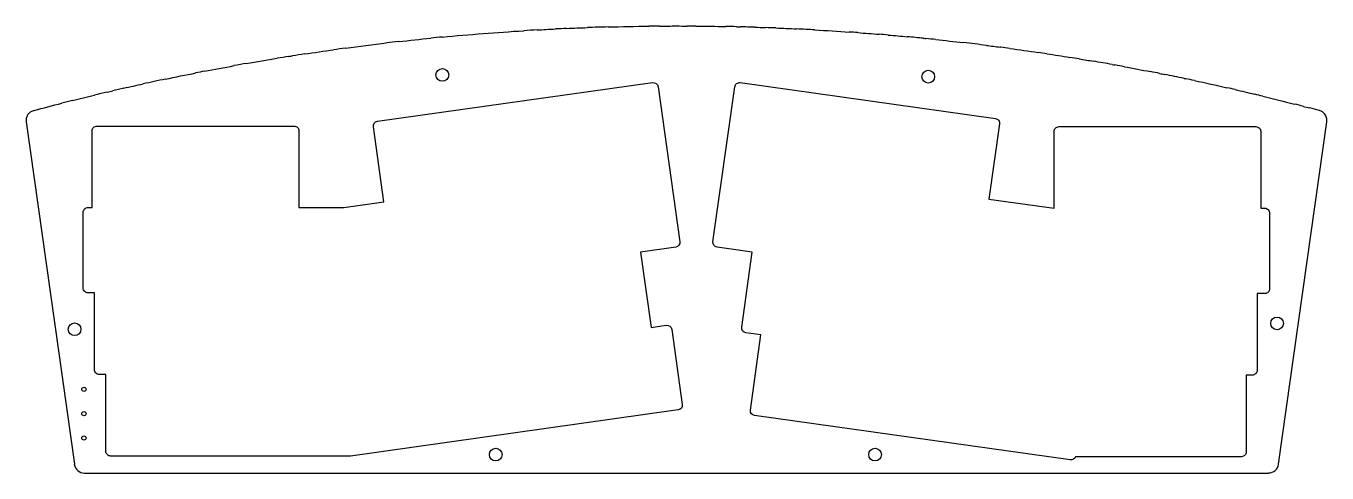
# Model space of a CAD drawing. Extents: x -294 to 13, y 1 to 106.
import ezdxf

# ---------------------------------------------------------------- set-up
doc = ezdxf.new("R2010")
doc.units = 0
doc.header["$MEASUREMENT"] = 0
doc.layers.get('0').update_dxf_attribs({"linetype": 'CONTINUOUS'})

msp = doc.modelspace()

# ---------------------------------------------------------------- linework, layer by layer
for p, q in [((-293.61, 83.43), (-282.25, 2.59)), ((1.66, 2.59), (13.02, 83.43)), ((-279.9, 0.54), (-0.69, 0.54))]:
    msp.add_line(p, q)
for points in [[(-210.79, 83.53), (-145.93, 92.64, -0.414204), (-144.65, 91.68), (-139.51, 55.11, -0.414197), (-140.48, 53.83), (-148.78, 52.66), (-146.28, 34.88), (-142.69, 35.39, -0.414199), (-141.41, 34.42), (-138.92, 16.72, -0.414136), (-139.89, 15.43), (-217.14, 4.55, -0.034999), (-217.3, 4.54), (-273.69, 4.54, -0.414214), (-274.82, 5.68), (-274.82, 23.78), (-276.35, 23.78, -0.414214), (-277.49, 24.92), (-277.49, 43.02), (-279.02, 43.02, -0.414214), (-280.16, 44.16), (-280.16, 62.04, -0.414214), (-279.02, 63.17), (-278.06, 63.17), (-278.06, 81.27, -0.414214), (-276.92, 82.41), (-230.47, 82.41, -0.414214), (-229.33, 81.27), (-229.33, 63.17), (-218.74, 63.17), (-209.27, 64.5), (-211.76, 82.24, -0.414199)], [(-47.45, 3.65), (-121.88, 14.09, -0.414071), (-122.85, 15.38), (-120.37, 33.13), (-123.94, 33.63, -0.414205), (-124.91, 34.92), (-122.42, 52.66), (-130.72, 53.83, -0.414161), (-131.69, 55.11), (-126.55, 91.68, -0.414224), (-125.27, 92.64), (-65.12, 84.19, -0.41423), (-64.15, 82.91), (-66.65, 65.17), (-51.27, 63.01), (-51.27, 81.12, -0.414214), (-50.13, 82.26), (-3.68, 82.26, -0.414214), (-2.55, 81.12), (-2.55, 63.02), (-1.59, 63.02, -0.414214), (-0.45, 61.88), (-0.45, 44.01, -0.414214), (-1.59, 42.87), (-3.4, 42.87), (-3.4, 24.77, -0.414214), (-4.54, 23.63), (-5.97, 23.63), (-5.97, 5.53, -0.414214), (-7.11, 4.39), (-46.22, 4.39, -0.355001)]]:
    msp.add_lwpolyline(points, format="xyb", close=True)
for centre, radius in [((-195.49, 94.47), 1.5), ((-80.95, 94.05), 1.5), ((1.3, 35.83), 1.5), ((-282.19, 34.46), 1.5), ((-280, 20.29), 0.5), ((-280, 14.54), 0.5), ((-280, 8.79), 0.5), ((-182.91, 4.9), 1.5), ((-93.48, 4.9), 1.5)]:
    msp.add_circle(centre, radius)
for centre, radius, start, end in [((-279.9, 2.92), 2.38, 188, 270), ((-0.69, 2.92), 2.37, 270, 352)]:
    msp.add_arc(centre, radius, start, end)
for points in [[(-195.49, 103.4), (-189.08, 104.01), (-182.67, 104.51), (-176.25, 104.9)], [(-173.17, 105.08), (-174.19, 105.03), (-175.22, 104.97), (-176.25, 104.9)], [(-173.17, 105.08), (-171.72, 105.16), (-170.26, 105.24), (-168.81, 105.31)], [(-166.22, 105.43), (-167.08, 105.39), (-167.95, 105.35), (-168.81, 105.31)], [(-166.22, 105.43), (-164.57, 105.51), (-162.92, 105.57), (-161.27, 105.63)], [(-156.43, 105.78), (-158.04, 105.74), (-159.66, 105.69), (-161.27, 105.63)], [(-156.43, 105.78), (-153.22, 105.87), (-150, 105.94), (-146.78, 105.97)], [(-144.26, 105.99), (-145.1, 105.99), (-145.94, 105.98), (-146.78, 105.97)], [(-144.26, 105.99), (-142.94, 106), (-141.61, 106.01), (-140.29, 106.01)], [(-140.29, 106.01), (-139.45, 106.01), (-138.6, 106), (-137.76, 106)], [(-135.73, 105.99), (-136.4, 105.99), (-137.08, 106), (-137.76, 106)], [(-135.73, 105.99), (-133.36, 105.97), (-130.98, 105.94), (-128.62, 105.89)], [(-126.15, 105.84), (-126.97, 105.86), (-127.79, 105.87), (-128.62, 105.89)], [(-126.15, 105.84), (-125.85, 105.83), (-125.55, 105.82), (-125.24, 105.81)], [(-121.79, 105.71), (-122.94, 105.75), (-124.09, 105.78), (-125.24, 105.81)], [(-121.79, 105.71), (-120.96, 105.69), (-120.13, 105.66), (-119.29, 105.63)], [(-116.86, 105.54), (-117.67, 105.57), (-118.48, 105.6), (-119.29, 105.63)], [(-116.86, 105.54), (-115.23, 105.47), (-113.59, 105.4), (-111.96, 105.32)], [(-107.68, 105.1), (-109.1, 105.18), (-110.53, 105.25), (-111.96, 105.32)], [(-107.68, 105.1), (-104.96, 104.95), (-102.25, 104.78), (-99.55, 104.59)], [(-97.55, 104.44), (-98.22, 104.49), (-98.88, 104.54), (-99.55, 104.59)], [(-97.55, 104.44), (-95.88, 104.32), (-94.21, 104.19), (-92.54, 104.06)], [(-218.31, 100.79), (-215.1, 101.22), (-211.89, 101.62), (-208.67, 102)], [(-205.78, 102.33), (-206.74, 102.23), (-207.7, 102.11), (-208.67, 102)], [(-205.78, 102.33), (-203.26, 102.62), (-200.74, 102.88), (-198.21, 103.14)], [(-195.49, 103.4), (-196.39, 103.31), (-197.3, 103.23), (-198.21, 103.14)], [(-90.36, 103.87), (-91.09, 103.94), (-91.81, 104), (-92.54, 104.06)], [(-90.36, 103.87), (-88.86, 103.75), (-87.37, 103.61), (-85.87, 103.47)], [(-82.06, 103.1), (-83.33, 103.23), (-84.6, 103.35), (-85.87, 103.47)], [(-82.06, 103.1), (-81.87, 103.09), (-81.67, 103.07), (-81.48, 103.05)], [(-79.16, 102.81), (-79.93, 102.89), (-80.71, 102.97), (-81.48, 103.05)], [(-79.16, 102.81), (-77, 102.58), (-74.84, 102.34), (-72.69, 102.09)], [(-67.21, 101.43), (-69.03, 101.66), (-70.86, 101.88), (-72.69, 102.09)], [(-67.21, 101.43), (-66.13, 101.29), (-65.06, 101.15), (-63.98, 101.01)], [(-241.67, 97.17), (-239.25, 97.59), (-236.83, 98), (-234.41, 98.39)], [(-231.67, 98.83), (-232.59, 98.69), (-233.5, 98.54), (-234.41, 98.39)], [(-231.67, 98.83), (-231.38, 98.88), (-231.08, 98.93), (-230.79, 98.97)], [(-227.96, 99.41), (-228.9, 99.27), (-229.85, 99.12), (-230.79, 98.97)], [(-227.96, 99.41), (-225.68, 99.75), (-223.41, 100.08), (-221.12, 100.4)], [(-218.31, 100.79), (-219.25, 100.66), (-220.19, 100.53), (-221.12, 100.4)], [(-61.71, 100.71), (-59.48, 100.41), (-57.25, 100.09), (-55.02, 99.76)], [(-52.97, 99.46), (-53.65, 99.56), (-54.34, 99.66), (-55.02, 99.76)], [(-52.97, 99.46), (-51.16, 99.19), (-49.35, 98.9), (-47.53, 98.61)], [(-45.33, 98.26), (-46.07, 98.38), (-46.8, 98.5), (-47.53, 98.61)], [(-45.33, 98.26), (-44.2, 98.07), (-43.06, 97.88), (-41.93, 97.69)], [(-251.62, 95.33), (-252.28, 95.2), (-252.94, 95.07), (-253.61, 94.94)], [(-251.62, 95.33), (-249.27, 95.78), (-246.92, 96.22), (-244.56, 96.65)], [(-241.67, 97.17), (-242.63, 97), (-243.6, 96.82), (-244.56, 96.65)], [(-37.61, 96.93), (-39.05, 97.19), (-40.49, 97.44), (-41.93, 97.69)], [(-37.61, 96.93), (-37.37, 96.89), (-37.14, 96.85), (-36.91, 96.81)], [(-34.7, 96.41), (-35.44, 96.54), (-36.17, 96.68), (-36.91, 96.81)], [(-34.7, 96.41), (-32.66, 96.03), (-30.61, 95.65), (-28.56, 95.25)], [(-26.38, 94.82), (-27.11, 94.97), (-27.84, 95.11), (-28.56, 95.25)], [(-270.6, 91.33), (-269.08, 91.67), (-267.55, 92.02), (-266.02, 92.35)], [(-260.82, 93.47), (-262.56, 93.11), (-264.29, 92.73), (-266.02, 92.35)], [(-260.82, 93.47), (-258.42, 93.97), (-256.01, 94.46), (-253.61, 94.94)], [(-26.38, 94.82), (-25.98, 94.74), (-25.58, 94.66), (-25.18, 94.58)], [(-20.62, 93.65), (-22.14, 93.97), (-23.66, 94.28), (-25.18, 94.58)], [(-20.62, 93.65), (-20.51, 93.63), (-20.41, 93.61), (-20.3, 93.58)], [(-18.14, 93.13), (-18.86, 93.28), (-19.58, 93.43), (-20.3, 93.58)], [(-18.14, 93.13), (-15.6, 92.58), (-13.06, 92.02), (-10.52, 91.45)], [(-282.71, 88.43), (-280.99, 88.86), (-279.26, 89.28), (-277.54, 89.7)], [(-274.49, 90.42), (-275.5, 90.19), (-276.52, 89.94), (-277.54, 89.7)], [(-274.49, 90.42), (-274.04, 90.53), (-273.59, 90.63), (-273.15, 90.74)], [(-270.6, 91.33), (-271.45, 91.13), (-272.3, 90.94), (-273.15, 90.74)], [(-8.57, 91), (-9.22, 91.15), (-9.87, 91.3), (-10.52, 91.45)], [(-8.57, 91), (-7.04, 90.65), (-5.5, 90.29), (-3.97, 89.92)], [(-2.02, 89.45), (-2.67, 89.61), (-3.32, 89.76), (-3.97, 89.92)], [(-2.02, 89.45), (0.46, 88.85), (2.94, 88.23), (5.42, 87.59)], [(-282.71, 88.43), (-283.54, 88.22), (-284.37, 88.01), (-285.19, 87.8)], [(7.52, 87.05), (6.82, 87.23), (6.12, 87.41), (5.42, 87.59)], [(7.52, 87.05), (8, 86.92), (8.48, 86.8), (8.95, 86.67)], [(11.29, 86.05), (10.51, 86.26), (9.73, 86.47), (8.95, 86.67)]]:
    msp.add_open_spline(points, degree=3)
for points, knots in [([(-61.71, 100.71), (-62.42, 100.81), (-63.13, 100.9), (-63.89, 101), (-63.94, 101.01), (-63.98, 101.01)], [7.4527381, 7.4527381, 7.4527381, 7.4527381, 7.6689777, 7.6689777, 7.6823107, 7.6823107, 7.6823107, 7.6823107]), ([(-293.17, 85.16), (-293.17, 85.16), (-293.17, 85.17), (-293, 85.39), (-292.81, 85.57), (-292.37, 85.87), (-292.13, 85.98), (-291.87, 86.05)], [0.1836329, 0.1836329, 0.1836329, 0.1836329, 0.1855561, 0.1855561, 0.2652777, 0.2652777, 0.3449992, 0.3449992, 0.3449992, 0.3449992]), ([(-291.87, 86.05), (-291.84, 86.06), (-291.8, 86.07), (-291.76, 86.08), (-289.58, 86.66), (-287.39, 87.24), (-285.19, 87.8)], [0.6677786, 0.6677786, 0.6677786, 0.6677786, 0.6788395, 0.6788395, 0.6788395, 1.3552217, 1.3552217, 1.3552217, 1.3552217]), ([(13.02, 83.43), (13.07, 83.73), (13.05, 84.04), (12.9, 84.64), (12.76, 84.92), (12.42, 85.38), (12.23, 85.57), (11.79, 85.87), (11.54, 85.98), (11.29, 86.05)], [0, 0, 0, 0, 0.0924841, 0.0924841, 0.1849739, 0.1849739, 0.2649858, 0.2649858, 0.3449978, 0.3449978, 0.3449978, 0.3449978]), ([(-293.17, 85.16), (-293.22, 85.09), (-293.26, 85.03), (-293.44, 84.73), (-293.53, 84.48), (-293.64, 83.96), (-293.65, 83.69), (-293.61, 83.43)], [0.1615257, 0.1615257, 0.1615257, 0.1615257, 0.1849739, 0.1849739, 0.2649858, 0.2649858, 0.3449978, 0.3449978, 0.3449978, 0.3449978])]:
    msp.add_open_spline(points, degree=3, knots=knots)

doc.saveas('drawing.dxf')
